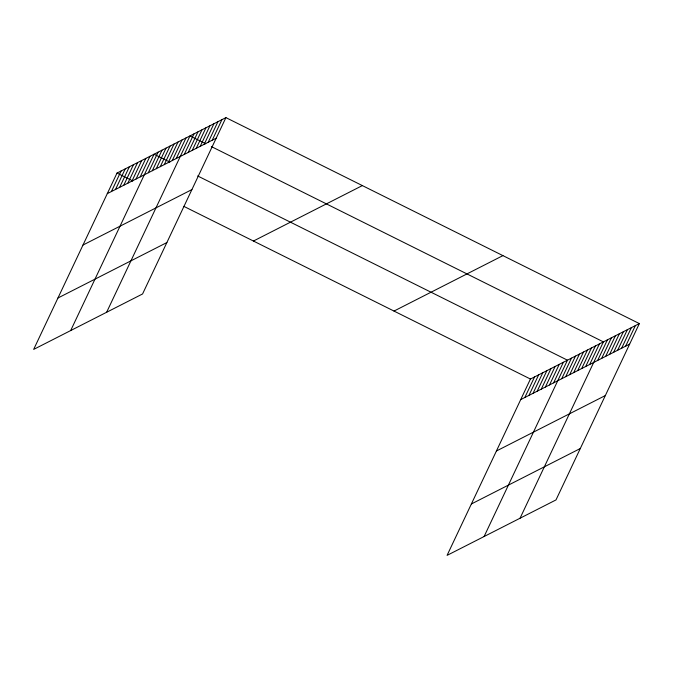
<?xml version="1.0" encoding="UTF-8"?>
<svg xmlns="http://www.w3.org/2000/svg" width="673" height="673" viewBox="0 0 673 673"><rect width="100%" height="100%" fill="white"/><g stroke="black" fill="none" stroke-linecap="round" stroke-linejoin="round"><path stroke-width="1.01" d="M225.926 117.624L117.009 173.07L33.65 349.413L142.567 293.966L225.926 117.624L639.35 323.587L555.991 499.93L447.074 555.376L530.433 379.034L639.35 323.587M111.398 191.544L121.123 170.976M115.512 189.45L125.237 168.881M119.634 187.355L129.351 166.786M123.748 185.26L133.464 164.692M127.862 183.165L137.578 162.597M131.975 181.071L141.692 160.502M136.089 178.976L145.814 158.407M140.203 176.881L149.928 156.313M70.682 330.561L154.041 154.218L169.815 162.075M148.312 172.751L158.037 152.182M152.308 170.715L162.025 150.155M156.296 168.687L166.021 148.119M160.292 166.652L170.017 146.083M164.288 164.616L174.004 144.056M168.284 162.588L178 142.02M172.271 160.553L181.996 139.984M176.267 158.517L185.992 137.957M106.628 312.264L189.979 135.921L205.761 143.778M184.259 154.453L193.975 133.885M188.247 152.418L197.971 131.858M192.242 150.39L201.967 129.822M196.238 148.354L205.955 127.786M200.226 146.319L209.951 125.758M204.222 144.291L213.947 123.723M208.218 142.255L217.943 121.687M212.214 140.22L221.93 119.659M524.822 397.507L534.547 376.939M528.936 395.413L538.661 374.844M533.058 393.318L542.775 372.749M537.172 391.223L546.888 370.655M541.285 389.129L551.002 368.56M545.399 387.034L555.116 366.465M549.513 384.939L559.238 364.371M553.627 382.844L563.351 362.276M484.106 536.524L567.465 360.181L197.66 175.947M561.736 378.714L571.461 358.145M565.732 376.678L575.449 356.118M569.72 374.651L579.445 354.082M573.716 372.615L583.441 352.046M577.712 370.579L587.428 350.019M581.708 368.552L591.424 347.983M585.695 366.516L595.42 345.947M589.691 364.48L599.416 343.92M520.052 518.227L603.403 341.884L211.33 146.554M597.683 360.417L607.399 339.848M601.67 358.381L611.395 337.821M605.666 356.354L615.391 335.785M609.662 354.318L619.379 333.749M613.65 352.282L623.375 331.722M617.646 350.254L627.371 329.686M621.642 348.219L631.367 327.65M625.638 346.183L635.354 325.623M107.285 193.639L216.201 138.192M82.989 245.039L191.906 189.593M57.954 298.004L166.87 242.558M253.435 241.035L362.352 185.588M393.999 311.069L502.916 255.622M520.709 399.602L629.625 344.155M496.413 451.003L605.33 395.556M471.378 503.968L580.294 448.521M117.009 173.07L132.783 180.928M183.83 206.359L530.433 379.034"/></g></svg>
